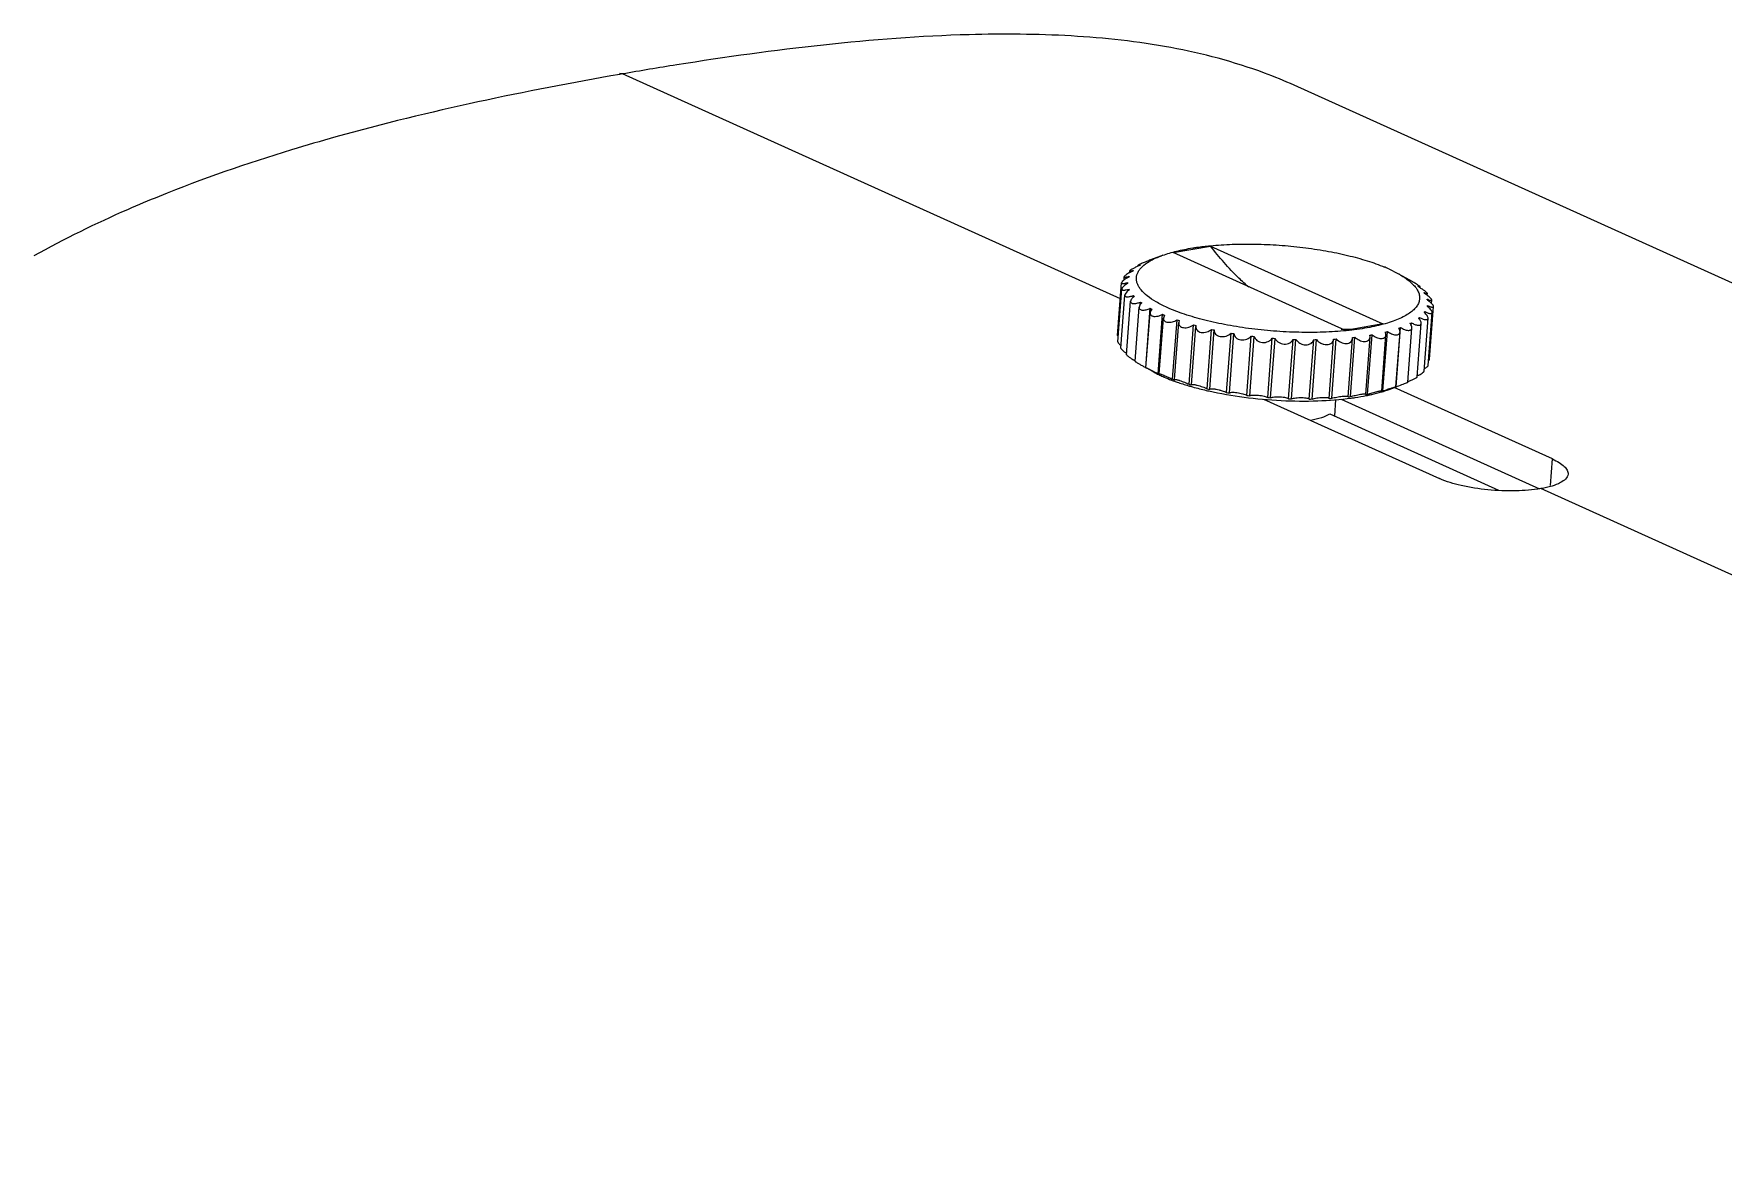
# Model space of a CAD drawing. Header units: millimetres. Extents: x 789 to 15176, y 607 to 3602.
# Drawn here: x 10894 to 11409, y 3161 to 3500 of the extents above; entities that cross this region are included whole.
import ezdxf

# ---------------------------------------------------------------- set-up
doc = ezdxf.new("R2010")
doc.units = ezdxf.units.MM
doc.layers.add('ASSEM_MEMBER_1', color=7, linetype='Continuous')

msp = doc.modelspace()

# ---------------------------------------------------------------- linework, layer by layer
at = {"layer": 'ASSEM_MEMBER_1', "color": 7, "linetype": 'Continuous'}
for p, q in [((11073.37, 3488.15), (11072.48, 3488.28)), ((11073.37, 3488.15), (11072.56, 3487.96)), ((11073.37, 3488.15), (11072.56, 3488.01)), ((11225.19, 3419.59), (11073.37, 3488.15)), ((11976.83, 3169.16), (11278.19, 3484.69)), ((11278.32, 3484.63), (11278.19, 3484.69)), ((11241.22, 3433.67), (11252.68, 3435.67)), ((11252.68, 3435.67), (11305.24, 3411.93)), ((11233.8, 3431.2), (11233.81, 3431.25)), ((11233.9, 3431.24), (11233.81, 3431.2)), ((11233.84, 3431.26), (11233.92, 3431.28)), ((11237.74, 3432.72), (11234.01, 3431.33)), ((11293.78, 3409.94), (11241.22, 3433.67)), ((11226.3, 3425.31), (11226.38, 3426.33)), ((11228, 3427.52), (11228.05, 3428.1)), ((11230.52, 3429.48), (11230.54, 3429.75)), ((11307.04, 3428.68), (11309.8, 3427.3)), ((11309.8, 3427.3), (11313.32, 3425.35)), ((11313.12, 3425.42), (11313.41, 3425.27)), ((11313.33, 3425.35), (11313.32, 3425.35)), ((11313.65, 3425.1), (11313.54, 3425.16)), ((11313.65, 3425.09), (11313.66, 3425.15)), ((11224.35, 3408.39), (11225.56, 3424.48)), ((11224.4, 3406.49), (11225.61, 3422.59)), ((11225.31, 3404.51), (11226.53, 3420.69)), ((11227.36, 3424.26), (11227.38, 3424.53)), ((11227.78, 3422.14), (11227.81, 3422.56)), ((11229.08, 3419.96), (11229.13, 3420.57)), ((11316.6, 3422.9), (11316.62, 3423.18)), ((11318.75, 3420.58), (11318.79, 3421.17)), ((11227.07, 3402.51), (11228.3, 3418.81)), ((11229.65, 3400.51), (11230.89, 3417)), ((11231.23, 3417.67), (11231.3, 3418.6)), ((11232.93, 3398.57), (11234.29, 3416.67)), ((11232.98, 3398.56), (11234.24, 3415.29)), ((11236.67, 3396.74), (11238.03, 3414.85)), ((11317.99, 3415.25), (11318.03, 3415.68)), ((11318.78, 3417.28), (11318.8, 3417.55)), ((11319.02, 3399.27), (11320.23, 3415.37)), ((11319.41, 3401.14), (11320.62, 3417.23)), ((11320.05, 3418.1), (11320.13, 3419.18)), ((11237.01, 3396.7), (11238.29, 3413.71)), ((11238.61, 3414.6), (11238.29, 3413.71)), ((11241.1, 3395.04), (11242.46, 3413.14)), ((11241.66, 3394.96), (11242.97, 3412.3)), ((11243.12, 3412.92), (11242.97, 3412.3)), ((11246.12, 3393.5), (11247.48, 3411.6)), ((11246.84, 3393.38), (11248.17, 3411.08)), ((11248.22, 3411.4), (11248.17, 3411.08)), ((11251.64, 3392.15), (11253, 3410.25)), ((11252.45, 3391.98), (11253.81, 3410.08)), ((11305.24, 3411.93), (11293.78, 3409.94)), ((11305.23, 3391.51), (11306.59, 3409.61)), ((11309.24, 3392.75), (11310.6, 3410.85)), ((11312.8, 3394.16), (11314.04, 3410.66)), ((11313.82, 3411.37), (11313.89, 3412.29)), ((11315.69, 3395.74), (11316.91, 3412.06)), ((11316.33, 3413.29), (11316.38, 3413.91)), ((11317.77, 3397.46), (11318.99, 3413.64)), ((11257.55, 3391.01), (11258.91, 3409.11)), ((11258.41, 3390.87), (11259.77, 3408.98)), ((11263.74, 3390.12), (11265.1, 3408.22)), ((11264.62, 3390.01), (11265.98, 3408.11)), ((11270.09, 3389.48), (11271.45, 3407.58)), ((11270.98, 3389.41), (11272.34, 3407.51)), ((11276.47, 3389.11), (11277.83, 3407.21)), ((11277.35, 3389.08), (11278.71, 3407.18)), ((11282.75, 3389.02), (11284.11, 3407.12)), ((11283.62, 3389.02), (11284.98, 3407.12)), ((11288.83, 3389.2), (11290.19, 3407.3)), ((11289.65, 3389.25), (11291.01, 3407.35)), ((11294.6, 3389.73), (11295.93, 3407.45)), ((11295.34, 3389.74), (11296.7, 3407.84)), ((11295.93, 3407.45), (11295.93, 3407.76)), ((11299.98, 3390.51), (11301.28, 3407.87)), ((11300.56, 3390.5), (11301.92, 3408.6)), ((11301.28, 3407.87), (11301.22, 3408.48)), ((11304.87, 3391.54), (11306.15, 3408.55)), ((11306.15, 3408.55), (11305.97, 3409.46)), ((11309.17, 3392.75), (11310.43, 3409.49)), ((11232.93, 3398.57), (11232.97, 3398.55)), ((11235.08, 3397.38), (11233.41, 3398.31)), ((11237.25, 3396.5), (11237.01, 3396.7)), ((11241.63, 3394.86), (11241.77, 3394.82)), ((11241.77, 3394.82), (11241.66, 3394.96)), ((11246.82, 3393.31), (11246.86, 3393.3)), ((11246.86, 3393.3), (11246.84, 3393.38)), ((11294.6, 3389.73), (11294.57, 3389.66)), ((11299.98, 3390.51), (11299.86, 3390.38)), ((11300.1, 3390.42), (11300.21, 3390.44)), ((11304.87, 3391.52), (11304.61, 3391.35)), ((11306.94, 3392.08), (11307.1, 3392.13)), ((11307.14, 3391.97), (11308.73, 3392.56)), ((11356.89, 3370.73), (11308.69, 3392.49)), ((11309.18, 3392.72), (11309.24, 3392.75)), ((11309.24, 3392.75), (11309.68, 3392.91)), ((11268.84, 3388.99), (11322.51, 3364.75)), ((11289.03, 3384.49), (11340.5, 3361.24)), ((11290.53, 3383.81), (11290.91, 3388.9)), ((11292.51, 3388.99), (11352.99, 3361.67)), ((11356.28, 3362.68), (11356.89, 3370.73)), ((11778.39, 3169.74), (11353.36, 3361.7))]:
    msp.add_line(p, q, dxfattribs=at)
for centre, radius, start, end in [((11279.26, 2305.13), 1200.8, 99.07212, 99.8726), ((11244.89, 3406.22), 27.32, 113.0056, 113.7122), ((11242.65, 3416.4), 16.95, 118.8778, 120.8166), ((11245.28, 3405.3), 28.32, 112.6628, 113.0077), ((11249.05, 3402.25), 32.5, 109.7395, 110.3657), ((11224.98, 3435.31), 9.32, 286.5599, 287.816), ((11232.31, 3424.28), 4.97, 154.2456, 157.5462), ((11235.14, 3422.2), 8.5, 134.6295, 136.9372), ((11245.76, 3394.85), 37.85, 112.9409, 113.7531), ((11236.28, 3419.16), 12.09, 114.813, 115.8486), ((11239.62, 3416.45), 15.81, 121.4994, 123.026), ((11286.06, 3382.01), 51.16, 67.2051, 67.4249), ((11287.19, 3384.68), 48.27, 65.7175, 67.2122), ((11302.64, 3412.07), 16.73, 50.6937, 51.6859), ((11298.85, 3402.3), 27.17, 57.6104, 58.3196), ((11299.37, 3403.12), 26.2, 57.245, 57.6083), ((11224.43, 3433.37), 9.32, 288.0872, 288.4655), ((11231.65, 3424.51), 4.28, 179.7015, 183.3513), ((11233.42, 3425.05), 6.14, 203.8727, 206.7414), ((11237.55, 3427.98), 11.21, 221.3438, 223.2629), ((11303.04, 3412.56), 16.1, 50.3538, 50.6894), ((11305.86, 3411.9), 15.27, 47.728, 49.2901), ((11308.88, 3412.98), 12.85, 55.8149, 56.4329), ((11297.04, 3392.24), 36.38, 57.461, 58.3492), ((11311.03, 3416.69), 8.21, 33.4819, 35.8445), ((11243.64, 3434.93), 20.47, 232.9413, 234.2264), ((11251.03, 3446.72), 34.39, 240.8669, 241.7761), ((11258.93, 3463.19), 52.67, 246.6177, 247.302), ((11312.76, 3419.19), 6.33, 323.5274, 326.337), ((11322.83, 3427.84), 9.31, 243.5661, 244.7777), ((11314.01, 3418.18), 4.86, 12.4681, 15.8181), ((11314.55, 3418.29), 4.31, 346.568, 350.198), ((11323.04, 3425.83), 9.3, 242.8901, 243.2071), ((11266.51, 3483.21), 74.08, 251.0505, 251.5956), ((11273.05, 3504.81), 96.65, 254.6575, 255.114), ((11278.06, 3525.51), 117.96, 257.7363, 258.1361), ((11294.71, 3445.42), 35.13, 266.4344, 274.727), ((11293.11, 3461.72), 53.83, 283.8301, 284.5045), ((11298.43, 3444.01), 35.33, 289.2681, 290.1611), ((11303.99, 3430.97), 21.14, 296.6712, 297.9289), ((11309.02, 3422.91), 11.62, 307.3868, 309.2605), ((11281.33, 3542.75), 135.5, 260.4793, 260.8438), ((11282.98, 3554.24), 147.11, 263.0208, 263.3658), ((11283.42, 3558.41), 151.31, 265.4643, 265.8029), ((11283.24, 3554.67), 147.56, 267.8992, 268.2436), ((11283.13, 3543.45), 136.34, 270.4139, 270.7768), ((11283.73, 3526.21), 119.09, 273.1078, 273.505), ((11285.51, 3505.13), 97.93, 276.1075, 276.5601), ((11288.53, 3483.57), 76.15, 279.5925, 279.8601), ((11288.8, 3482.02), 74.59, 279.8601, 280.1314), ((11233.34, 3398.99), 0.558, 230.2145, 243.4494), ((11257.39, 3444.66), 52.2, 246.616, 247.0749), ((11254.66, 3433.33), 40.94, 244.2209, 244.6569), ((11257.94, 3445.96), 53.61, 247.0739, 247.2993), ((11255.53, 3435.17), 42.97, 244.6592, 245.7042), ((11262.22, 3451.25), 60.39, 249.1726, 249.6948), ((11265.05, 3464.81), 73.76, 251.0498, 251.4859), ((11262.75, 3452.68), 61.92, 249.6932, 249.8265), ((11271.67, 3486.62), 96.57, 254.6573, 255.0896), ((11275.31, 3495.59), 106.66, 257.0213, 257.4664), ((11276.7, 3507.41), 117.96, 257.7363, 258.1361), ((11279.97, 3524.65), 135.5, 260.4793, 260.8438), ((11281.62, 3536.13), 147.11, 263.0208, 263.3658), ((11282.06, 3540.31), 151.31, 265.4643, 265.8029), ((11281.88, 3536.57), 147.56, 267.8992, 268.2436), ((11281.77, 3525.35), 136.34, 270.4139, 270.7768), ((11282.37, 3508.11), 119.09, 273.1078, 273.505), ((11284.04, 3488.07), 98.97, 276.1086, 276.2584), ((11284.21, 3486.52), 97.42, 276.258, 276.5607), ((11287.13, 3465.73), 76.41, 279.5928, 279.7708), ((11287.74, 3452.29), 63.45, 281.2814, 281.4005), ((11287.44, 3463.92), 74.59, 279.8601, 280.1314), ((11287.9, 3451.54), 62.69, 281.4004, 281.594), ((11288.14, 3450.33), 61.46, 281.5936, 281.909), ((11291.63, 3444.08), 54.3, 283.8317, 284.2787), ((11292.87, 3431.43), 41.97, 286.4497, 286.8555), ((11291.98, 3442.71), 52.89, 284.2797, 284.5072), ((11293.27, 3430.09), 40.58, 286.8551, 287.3358)]:
    msp.add_arc(centre, radius, start, end, dxfattribs=at)
for points, knots in [([(11179.08, 3500.11), (11164.25, 3499.7), (11134.4, 3497.4), (11104.78, 3493.28), (11089.92, 3490.91)], [0, 0, 0, 0, 0.49657, 1, 1, 1, 1]), ([(11240.54, 3496.17), (11230.52, 3498.03), (11210.01, 3500.25), (11189.44, 3500.39), (11179.08, 3500.11)], [0, 0, 0, 0, 0.496198, 1, 1, 1, 1]), ([(11278.19, 3484.69), (11275.2, 3486.04), (11263.03, 3491.01), (11250.24, 3494.37), (11240.54, 3496.17)], [0, 0, 0, 0, 0.249345, 1, 1, 1, 1]), ([(11072.56, 3488.01), (11058.1, 3485.49), (11029.05, 3479.9), (11000.29, 3472.94), (10985.95, 3468.93), (10981.45, 3467.67), (10963.26, 3462.36), (10945.33, 3456.16), (10932.11, 3450.8), (10928.89, 3449.49), (10915.89, 3444.02), (10903.2, 3437.81), (10893.91, 3432.64)], [0, 0, 0, 0, 0.496523, 1, 1, 1, 1.24693, 2, 2, 2, 2.246365, 3, 3, 3, 3]), ([(11247.22, 3435.08), (11247.65, 3435.14), (11249.43, 3435.42), (11251.23, 3435.63), (11252.59, 3435.76)], [0, 0, 0, 0, 0.24168, 1, 1, 1, 1]), ([(11252.59, 3435.76), (11254.81, 3435.98), (11259.38, 3436.27), (11266.38, 3436.32), (11273.57, 3435.99), (11280.76, 3435.3), (11287.73, 3434.27), (11294.3, 3432.92), (11300.27, 3431.29), (11303.99, 3429.97), (11305.7, 3429.26)], [0, 0, 0, 0, 0.123748, 0.254586, 0.389193, 0.524109, 0.655862, 0.781098, 0.896707, 1, 1, 1, 1]), ([(11264.33, 3423.1), (11263.29, 3424), (11259.07, 3427.87), (11255.3, 3432.2), (11252.68, 3435.67)], [0, 0, 0, 0, 0.240084, 1, 1, 1, 1]), ([(11239.42, 3416.92), (11238.27, 3417.44), (11236.18, 3418.49), (11233.49, 3420.26), (11231.76, 3421.86), (11230.81, 3423.17), (11230.34, 3424.1), (11230.07, 3425.04), (11230.02, 3425.97), (11230.17, 3426.88), (11230.54, 3427.77), (11231.11, 3428.63), (11232.2, 3429.79), (11233.22, 3430.51), (11233.97, 3430.96)], [0, 0, 0, 0, 0.186411, 0.344887, 0.475769, 0.531917, 0.582878, 0.629944, 0.674826, 0.719527, 0.766078, 0.816254, 0.871421, 1, 1, 1, 1]), ([(11233.81, 3431.2), (11233.34, 3431.02), (11232.47, 3430.68), (11231.61, 3430.31), (11231.21, 3430.13)], [0, 0, 0, 0, 0.534601, 1, 1, 1, 1]), ([(11233.83, 3431.26), (11233.82, 3431.26), (11233.82, 3431.25), (11233.81, 3431.25), (11233.81, 3431.25)], [0, 0, 0, 0, 0.732392, 1, 1, 1, 1]), ([(11233.81, 3431.25), (11233.81, 3431.25), (11233.83, 3431.26), (11233.83, 3431.26), (11233.84, 3431.26)], [0, 0, 0, 0, 0.244602, 1, 1, 1, 1]), ([(11234.01, 3431.33), (11233.99, 3431.32), (11233.93, 3431.3), (11233.87, 3431.28), (11233.83, 3431.26)], [0, 0, 0, 0, 0.344452, 1, 1, 1, 1]), ([(11233.92, 3431.28), (11233.95, 3431.29), (11234.1, 3431.34), (11234.25, 3431.4), (11234.37, 3431.44)], [0, 0, 0, 0, 0.185575, 1, 1, 1, 1]), ([(11234.47, 3431.24), (11234.71, 3431.38), (11235.77, 3431.93), (11236.88, 3432.4), (11237.74, 3432.72)], [0, 0, 0, 0, 0.232467, 1, 1, 1, 1]), ([(11238.07, 3432.84), (11239.45, 3433.33), (11242.48, 3434.2), (11245.56, 3434.81), (11247.22, 3435.08)], [0, 0, 0, 0, 0.466373, 1, 1, 1, 1]), ([(11226.29, 3425.31), (11226.11, 3425.17), (11225.86, 3424.97), (11225.62, 3424.68), (11225.56, 3424.54), (11225.56, 3424.48)], [0, 0, 0, 0, 0.625279, 0.845046, 1, 1, 1, 1]), ([(11227.72, 3426.18), (11227.46, 3426.04), (11226.97, 3425.77), (11226.51, 3425.47), (11226.29, 3425.31)], [0, 0, 0, 0, 0.52608, 1, 1, 1, 1]), ([(11226.38, 3426.33), (11226.37, 3426.31), (11226.39, 3426.25), (11226.47, 3426.21), (11226.58, 3426.19), (11226.73, 3426.19), (11226.92, 3426.21), (11227.23, 3426.27), (11227.47, 3426.33), (11227.64, 3426.38)], [0, 0, 0, 0, 0.051845, 0.110883, 0.193775, 0.304655, 0.442987, 0.606785, 1, 1, 1, 1]), ([(11227.96, 3427.52), (11227.75, 3427.41), (11227.37, 3427.19), (11226.87, 3426.87), (11226.56, 3426.62), (11226.41, 3426.44), (11226.38, 3426.37), (11226.38, 3426.33)], [0, 0, 0, 0, 0.356893, 0.657865, 0.876629, 0.949717, 1, 1, 1, 1]), ([(11228.93, 3428.01), (11228.85, 3427.97), (11228.52, 3427.81), (11228.2, 3427.65), (11227.96, 3427.52)], [0, 0, 0, 0, 0.253483, 1, 1, 1, 1]), ([(11230.51, 3429.49), (11230.2, 3429.35), (11229.75, 3429.15), (11229.18, 3428.87), (11228.81, 3428.67), (11228.5, 3428.49), (11228.27, 3428.34), (11228.12, 3428.22), (11228.05, 3428.13), (11228.05, 3428.1)], [0, 0, 0, 0, 0.356486, 0.521299, 0.669933, 0.796461, 0.895445, 0.963204, 1, 1, 1, 1]), ([(11228.05, 3428.1), (11228.05, 3428.09), (11228.06, 3428.06), (11228.11, 3428.04), (11228.17, 3428.03), (11228.26, 3428.03), (11228.38, 3428.05), (11228.57, 3428.08), (11228.72, 3428.12), (11228.83, 3428.15)], [0, 0, 0, 0, 0.043603, 0.097927, 0.178255, 0.287794, 0.426312, 0.592434, 1, 1, 1, 1]), ([(11228.83, 3428.15), (11228.86, 3428.16), (11228.97, 3428.19), (11229.08, 3428.22), (11229.17, 3428.25)], [0, 0, 0, 0, 0.236697, 1, 1, 1, 1]), ([(11230.67, 3429.86), (11230.64, 3429.84), (11230.59, 3429.81), (11230.55, 3429.77), (11230.54, 3429.75), (11230.54, 3429.75)], [0, 0, 0, 0, 0.679909, 0.881116, 1, 1, 1, 1]), ([(11230.54, 3429.75), (11230.54, 3429.74), (11230.56, 3429.73), (11230.59, 3429.73), (11230.65, 3429.73), (11230.75, 3429.75), (11230.84, 3429.77), (11230.89, 3429.78)], [0, 0, 0, 0, 0.078125, 0.156541, 0.265654, 0.575071, 1, 1, 1, 1]), ([(11231.01, 3430.04), (11230.98, 3430.02), (11230.86, 3429.96), (11230.75, 3429.9), (11230.67, 3429.86)], [0, 0, 0, 0, 0.301291, 1, 1, 1, 1]), ([(11230.89, 3429.78), (11230.92, 3429.79), (11231.08, 3429.84), (11231.24, 3429.89), (11231.36, 3429.93)], [0, 0, 0, 0, 0.214814, 1, 1, 1, 1]), ([(11309.8, 3427.3), (11310.1, 3427.13), (11311.21, 3426.5), (11312.28, 3425.78), (11313.01, 3425.2)], [0, 0, 0, 0, 0.269305, 1, 1, 1, 1]), ([(11313.64, 3425.17), (11313.62, 3425.18), (11313.52, 3425.24), (11313.42, 3425.3), (11313.33, 3425.35)], [0, 0, 0, 0, 0.141424, 1, 1, 1, 1]), ([(11313.41, 3425.27), (11313.43, 3425.26), (11313.5, 3425.22), (11313.58, 3425.19), (11313.63, 3425.16)], [0, 0, 0, 0, 0.335127, 1, 1, 1, 1]), ([(11313.63, 3425.16), (11313.63, 3425.16), (11313.64, 3425.16), (11313.66, 3425.15), (11313.66, 3425.15)], [0, 0, 0, 0, 0.756528, 1, 1, 1, 1]), ([(11313.66, 3425.15), (11313.66, 3425.16), (11313.65, 3425.16), (11313.64, 3425.17), (11313.64, 3425.17)], [0, 0, 0, 0, 0.274789, 1, 1, 1, 1]), ([(11315.99, 3423.68), (11315.63, 3423.92), (11314.86, 3424.39), (11314.07, 3424.85), (11313.65, 3425.1)], [0, 0, 0, 0, 0.466904, 1, 1, 1, 1]), ([(11225.56, 3424.48), (11225.56, 3424.45), (11225.57, 3424.36), (11225.69, 3424.28), (11225.85, 3424.24), (11226.07, 3424.24), (11226.33, 3424.26), (11226.63, 3424.32), (11226.97, 3424.4), (11227.2, 3424.48), (11227.32, 3424.51)], [0, 0, 0, 0, 0.059329, 0.123153, 0.208742, 0.321084, 0.459335, 0.620864, 0.802353, 1, 1, 1, 1]), ([(11225.61, 3422.59), (11225.6, 3422.54), (11225.62, 3422.42), (11225.77, 3422.29), (11225.98, 3422.23), (11226.26, 3422.22), (11226.59, 3422.24), (11227.12, 3422.34), (11227.53, 3422.47), (11227.81, 3422.56)], [0, 0, 0, 0, 0.066836, 0.135713, 0.224029, 0.337526, 0.475395, 0.634456, 1, 1, 1, 1]), ([(11227.38, 3424.26), (11227.15, 3424.12), (11226.72, 3423.84), (11226.17, 3423.41), (11225.82, 3423.05), (11225.65, 3422.77), (11225.61, 3422.65), (11225.61, 3422.59)], [0, 0, 0, 0, 0.326489, 0.615018, 0.843844, 0.930929, 1, 1, 1, 1]), ([(11226.53, 3420.69), (11226.52, 3420.61), (11226.54, 3420.46), (11226.72, 3420.29), (11226.98, 3420.19), (11227.31, 3420.16), (11227.71, 3420.19), (11228.33, 3420.3), (11228.81, 3420.45), (11229.13, 3420.57)], [0, 0, 0, 0, 0.073865, 0.147923, 0.238945, 0.353456, 0.49079, 0.647311, 1, 1, 1, 1]), ([(11227.94, 3422.29), (11227.75, 3422.16), (11227.41, 3421.89), (11226.96, 3421.48), (11226.66, 3421.09), (11226.54, 3420.81), (11226.53, 3420.69)], [0, 0, 0, 0, 0.316771, 0.597385, 0.82754, 1, 1, 1, 1]), ([(11229.38, 3420.29), (11229.1, 3420.07), (11228.73, 3419.71), (11228.39, 3419.19), (11228.31, 3418.93), (11228.3, 3418.81)], [0, 0, 0, 0, 0.577988, 0.810597, 1, 1, 1, 1]), ([(11313.31, 3424.96), (11313.76, 3424.59), (11314.56, 3423.85), (11315.53, 3422.64), (11316.16, 3421.43), (11316.45, 3420.2), (11316.37, 3418.99), (11315.93, 3417.82), (11315.14, 3416.7), (11314.02, 3415.65), (11312.59, 3414.67), (11310.85, 3413.75), (11308.82, 3412.9), (11305.6, 3411.82), (11300.94, 3410.74), (11294.71, 3409.85), (11287.81, 3409.35), (11280.44, 3409.27), (11272.85, 3409.6), (11265.27, 3410.34), (11257.94, 3411.47), (11251.09, 3412.94), (11244.93, 3414.7), (11241.14, 3416.14), (11239.42, 3416.92)], [0, 0, 0, 0, 0.01986, 0.037254, 0.052564, 0.066432, 0.079756, 0.09356, 0.108756, 0.126002, 0.145698, 0.168048, 0.193123, 0.220899, 0.284109, 0.356422, 0.436014, 0.520711, 0.608119, 0.695731, 0.781031, 0.861599, 0.935217, 1, 1, 1, 1]), ([(11315.82, 3423.48), (11315.86, 3423.46), (11316.01, 3423.38), (11316.16, 3423.31), (11316.28, 3423.26)], [0, 0, 0, 0, 0.28324, 1, 1, 1, 1]), ([(11316.33, 3423.44), (11316.32, 3423.46), (11316.24, 3423.51), (11316.16, 3423.56), (11316.1, 3423.61)], [0, 0, 0, 0, 0.226928, 1, 1, 1, 1]), ([(11316.28, 3423.26), (11316.32, 3423.24), (11316.41, 3423.21), (11316.5, 3423.18), (11316.56, 3423.16), (11316.59, 3423.16), (11316.62, 3423.17), (11316.62, 3423.18)], [0, 0, 0, 0, 0.424096, 0.732884, 0.841829, 0.920204, 1, 1, 1, 1]), ([(11316.46, 3423.35), (11316.45, 3423.36), (11316.41, 3423.39), (11316.37, 3423.42), (11316.33, 3423.44)], [0, 0, 0, 0, 0.227392, 1, 1, 1, 1]), ([(11316.62, 3423.18), (11316.62, 3423.19), (11316.61, 3423.21), (11316.56, 3423.27), (11316.5, 3423.31), (11316.46, 3423.35)], [0, 0, 0, 0, 0.111939, 0.311732, 1, 1, 1, 1]), ([(11318.79, 3421.17), (11318.79, 3421.21), (11318.74, 3421.3), (11318.62, 3421.44), (11318.41, 3421.63), (11318.14, 3421.85), (11317.81, 3422.09), (11317.3, 3422.46), (11316.89, 3422.72), (11316.61, 3422.9)], [0, 0, 0, 0, 0.037474, 0.105484, 0.204324, 0.330557, 0.478834, 0.643408, 1, 1, 1, 1]), ([(11317.69, 3421.49), (11317.71, 3421.48), (11317.82, 3421.43), (11317.93, 3421.38), (11318.01, 3421.34)], [0, 0, 0, 0, 0.262402, 1, 1, 1, 1]), ([(11318.78, 3420.57), (11318.71, 3420.63), (11318.41, 3420.85), (11318.11, 3421.06), (11317.88, 3421.21)], [0, 0, 0, 0, 0.244115, 1, 1, 1, 1]), ([(11318.01, 3421.34), (11318.11, 3421.3), (11318.26, 3421.23), (11318.45, 3421.17), (11318.59, 3421.13), (11318.79, 3421.1), (11318.79, 3421.17)], [0, 0, 0, 0, 0.417902, 0.588359, 0.730538, 1, 1, 1, 1]), ([(11320.13, 3419.18), (11320.13, 3419.21), (11320.11, 3419.29), (11320, 3419.49), (11319.73, 3419.78), (11319.31, 3420.16), (11318.97, 3420.43), (11318.78, 3420.57)], [0, 0, 0, 0, 0.051145, 0.124775, 0.34339, 0.643635, 1, 1, 1, 1]), ([(11228.3, 3418.81), (11228.29, 3418.72), (11228.32, 3418.53), (11228.51, 3418.3), (11228.82, 3418.17), (11229.22, 3418.11), (11229.69, 3418.14), (11230.4, 3418.26), (11230.94, 3418.45), (11231.3, 3418.6)], [0, 0, 0, 0, 0.079792, 0.158748, 0.252626, 0.368472, 0.505567, 0.659828, 1, 1, 1, 1]), ([(11230.89, 3417), (11230.88, 3416.89), (11230.9, 3416.66), (11231.12, 3416.37), (11231.49, 3416.19), (11231.95, 3416.11), (11232.49, 3416.13), (11233.29, 3416.27), (11233.9, 3416.49), (11234.29, 3416.67)], [0, 0, 0, 0, 0.084756, 0.168342, 0.265272, 0.3827, 0.519834, 0.672076, 1, 1, 1, 1]), ([(11231.67, 3418.32), (11231.46, 3418.12), (11231.12, 3417.73), (11230.9, 3417.23), (11230.89, 3417)], [0, 0, 0, 0, 0.560865, 1, 1, 1, 1]), ([(11234.24, 3415.29), (11234.23, 3415.2), (11234.24, 3415.02), (11234.33, 3414.77), (11234.5, 3414.56), (11234.73, 3414.39), (11235.04, 3414.28), (11235.53, 3414.19), (11235.92, 3414.2), (11236.19, 3414.24)], [0, 0, 0, 0, 0.104169, 0.204147, 0.306513, 0.417801, 0.542395, 0.681876, 1, 1, 1, 1]), ([(11234.77, 3416.41), (11234.62, 3416.24), (11234.39, 3415.89), (11234.25, 3415.48), (11234.24, 3415.29)], [0, 0, 0, 0, 0.542732, 1, 1, 1, 1]), ([(11236.19, 3414.24), (11236.34, 3414.26), (11236.98, 3414.38), (11237.6, 3414.62), (11238.03, 3414.85)], [0, 0, 0, 0, 0.242342, 1, 1, 1, 1]), ([(11318.99, 3413.64), (11319, 3413.76), (11318.93, 3414.05), (11318.68, 3414.48), (11318.31, 3414.96), (11318.01, 3415.26), (11317.85, 3415.42)], [0, 0, 0, 0, 0.173496, 0.403797, 0.683868, 1, 1, 1, 1]), ([(11318.03, 3415.68), (11318.29, 3415.53), (11318.68, 3415.35), (11319.19, 3415.17), (11319.52, 3415.09), (11319.8, 3415.07), (11320.03, 3415.1), (11320.19, 3415.2), (11320.23, 3415.32), (11320.23, 3415.37)], [0, 0, 0, 0, 0.364852, 0.523803, 0.6616, 0.775127, 0.863547, 0.932738, 1, 1, 1, 1]), ([(11320.23, 3415.37), (11320.24, 3415.43), (11320.22, 3415.56), (11320.1, 3415.86), (11319.81, 3416.27), (11319.33, 3416.78), (11318.95, 3417.11), (11318.75, 3417.29)], [0, 0, 0, 0, 0.069672, 0.157166, 0.386075, 0.674061, 1, 1, 1, 1]), ([(11320.08, 3418.09), (11319.89, 3418.29), (11319.46, 3418.68), (11319, 3419.04), (11318.76, 3419.23)], [0, 0, 0, 0, 0.470353, 1, 1, 1, 1]), ([(11318.85, 3417.53), (11318.96, 3417.47), (11319.18, 3417.37), (11319.51, 3417.23), (11319.8, 3417.13), (11320.06, 3417.06), (11320.28, 3417.03), (11320.45, 3417.05), (11320.58, 3417.11), (11320.61, 3417.19), (11320.62, 3417.23)], [0, 0, 0, 0, 0.197122, 0.378381, 0.539847, 0.678103, 0.790512, 0.876255, 0.940321, 1, 1, 1, 1]), ([(11318.86, 3419.42), (11319.03, 3419.34), (11319.26, 3419.24), (11319.57, 3419.14), (11319.75, 3419.09), (11319.9, 3419.06), (11320.02, 3419.07), (11320.11, 3419.1), (11320.13, 3419.15), (11320.13, 3419.18)], [0, 0, 0, 0, 0.392465, 0.556161, 0.694465, 0.805364, 0.888391, 0.947678, 1, 1, 1, 1]), ([(11320.62, 3417.23), (11320.62, 3417.29), (11320.59, 3417.42), (11320.42, 3417.72), (11320.23, 3417.94), (11320.08, 3418.09)], [0, 0, 0, 0, 0.158913, 0.379111, 1, 1, 1, 1]), ([(11238.29, 3413.71), (11238.28, 3413.56), (11238.31, 3413.24), (11238.58, 3412.82), (11239.05, 3412.53), (11239.65, 3412.4), (11240.33, 3412.4), (11241.31, 3412.58), (11242.02, 3412.88), (11242.46, 3413.14)], [0, 0, 0, 0, 0.092586, 0.184649, 0.288078, 0.409441, 0.547443, 0.696162, 1, 1, 1, 1]), ([(11242.97, 3412.3), (11242.95, 3412.12), (11242.99, 3411.76), (11243.28, 3411.27), (11243.8, 3410.93), (11244.47, 3410.75), (11245.23, 3410.74), (11246.28, 3410.94), (11247.04, 3411.3), (11247.48, 3411.6)], [0, 0, 0, 0, 0.095774, 0.191747, 0.298656, 0.422387, 0.561131, 0.708218, 1, 1, 1, 1]), ([(11248.17, 3411.08), (11248.16, 3410.88), (11248.2, 3410.47), (11248.52, 3409.92), (11249.08, 3409.51), (11249.82, 3409.3), (11250.66, 3409.27), (11251.78, 3409.49), (11252.56, 3409.9), (11253, 3410.25)], [0, 0, 0, 0, 0.098626, 0.198394, 0.308903, 0.43525, 0.5749, 0.720364, 1, 1, 1, 1]), ([(11253.81, 3410.08), (11253.79, 3409.86), (11253.84, 3409.4), (11254.19, 3408.78), (11254.8, 3408.32), (11255.6, 3408.05), (11256.51, 3408.01), (11257.69, 3408.25), (11258.5, 3408.71), (11258.91, 3409.11)], [0, 0, 0, 0, 0.101087, 0.204625, 0.318927, 0.448181, 0.588886, 0.732646, 1, 1, 1, 1]), ([(11306.59, 3409.61), (11306.97, 3409.33), (11307.59, 3408.97), (11308.45, 3408.68), (11309.06, 3408.57), (11309.6, 3408.6), (11310.05, 3408.77), (11310.35, 3409.08), (11310.42, 3409.35), (11310.43, 3409.49)], [0, 0, 0, 0, 0.315277, 0.465594, 0.603048, 0.722422, 0.822679, 0.910836, 1, 1, 1, 1]), ([(11310.43, 3409.49), (11310.44, 3409.68), (11310.37, 3410.09), (11310.2, 3410.47), (11310.08, 3410.66)], [0, 0, 0, 0, 0.458305, 1, 1, 1, 1]), ([(11310.6, 3410.85), (11310.96, 3410.61), (11311.53, 3410.3), (11312.31, 3410.03), (11312.85, 3409.93), (11313.32, 3409.94), (11313.71, 3410.07), (11313.97, 3410.32), (11314.03, 3410.55), (11314.04, 3410.66)], [0, 0, 0, 0, 0.327344, 0.479487, 0.616618, 0.734144, 0.831209, 0.915008, 1, 1, 1, 1]), ([(11314.04, 3410.66), (11314.06, 3410.89), (11313.92, 3411.41), (11313.65, 3411.85), (11313.47, 3412.08)], [0, 0, 0, 0, 0.440252, 1, 1, 1, 1]), ([(11313.89, 3412.29), (11314.22, 3412.09), (11314.73, 3411.82), (11315.42, 3411.59), (11315.89, 3411.5), (11316.29, 3411.49), (11316.62, 3411.57), (11316.85, 3411.78), (11316.9, 3411.96), (11316.91, 3412.06)], [0, 0, 0, 0, 0.339564, 0.493723, 0.630794, 0.746688, 0.840732, 0.919938, 1, 1, 1, 1]), ([(11316.91, 3412.06), (11316.92, 3412.17), (11316.88, 3412.44), (11316.63, 3413.01), (11316.32, 3413.41), (11316.08, 3413.68)], [0, 0, 0, 0, 0.190376, 0.423172, 1, 1, 1, 1]), ([(11316.38, 3413.91), (11316.68, 3413.74), (11317.13, 3413.52), (11317.73, 3413.31), (11318.13, 3413.23), (11318.47, 3413.21), (11318.74, 3413.26), (11318.94, 3413.41), (11318.98, 3413.56), (11318.99, 3413.64)], [0, 0, 0, 0, 0.352052, 0.508477, 0.64576, 0.760312, 0.851497, 0.92581, 1, 1, 1, 1]), ([(11224.35, 3408.39), (11224.35, 3408.37), (11224.35, 3408.25), (11224.4, 3408.14), (11224.44, 3408.05)], [0, 0, 0, 0, 0.204504, 1, 1, 1, 1]), ([(11224.4, 3406.49), (11224.39, 3406.42), (11224.47, 3406.24), (11224.66, 3405.98), (11224.97, 3405.65), (11225.21, 3405.44), (11225.34, 3405.32)], [0, 0, 0, 0, 0.137691, 0.355893, 0.648824, 1, 1, 1, 1]), ([(11225.31, 3404.51), (11225.31, 3404.48), (11225.35, 3404.39), (11225.45, 3404.25), (11225.61, 3404.08), (11225.92, 3403.79), (11226.41, 3403.4), (11226.84, 3403.09), (11227.08, 3402.93)], [0, 0, 0, 0, 0.043728, 0.113878, 0.211765, 0.335256, 0.642125, 1, 1, 1, 1]), ([(11259.77, 3408.98), (11259.79, 3408.75), (11259.92, 3408.29), (11260.38, 3407.69), (11261.07, 3407.25), (11261.92, 3407.01), (11262.85, 3407.01), (11263.99, 3407.29), (11264.75, 3407.79), (11265.1, 3408.22)], [0, 0, 0, 0, 0.102991, 0.212477, 0.333936, 0.468075, 0.609195, 0.748789, 1, 1, 1, 1]), ([(11265.98, 3408.11), (11266.05, 3407.88), (11266.26, 3407.42), (11266.81, 3406.85), (11267.57, 3406.44), (11268.46, 3406.23), (11269.39, 3406.26), (11270.25, 3406.52), (11270.96, 3406.96), (11271.31, 3407.37), (11271.45, 3407.58)], [0, 0, 0, 0, 0.107094, 0.223238, 0.351073, 0.488496, 0.628313, 0.762439, 0.886346, 1, 1, 1, 1]), ([(11272.34, 3407.51), (11272.44, 3407.28), (11272.73, 3406.83), (11273.36, 3406.28), (11274.17, 3405.9), (11275.08, 3405.73), (11276, 3405.79), (11276.81, 3406.09), (11277.45, 3406.57), (11277.73, 3406.99), (11277.83, 3407.21)], [0, 0, 0, 0, 0.113307, 0.236851, 0.370686, 0.510445, 0.647992, 0.776156, 0.892648, 1, 1, 1, 1]), ([(11278.71, 3407.18), (11279, 3406.7), (11279.67, 3406.09), (11280.76, 3405.64), (11281.67, 3405.5), (11282.55, 3405.61), (11283.3, 3405.94), (11283.85, 3406.46), (11284.06, 3406.9), (11284.11, 3407.12)], [0, 0, 0, 0, 0.250426, 0.389779, 0.530913, 0.665246, 0.787068, 0.896869, 1, 1, 1, 1]), ([(11284.98, 3407.12), (11285.33, 3406.66), (11286.05, 3406.08), (11287.19, 3405.67), (11288.09, 3405.57), (11288.93, 3405.71), (11289.61, 3406.08), (11290.05, 3406.64), (11290.17, 3407.08), (11290.19, 3407.3)], [0, 0, 0, 0, 0.266562, 0.41014, 0.550935, 0.680454, 0.795141, 0.898927, 1, 1, 1, 1]), ([(11291.01, 3407.35), (11291.39, 3406.93), (11292.11, 3406.41), (11293.19, 3406.02), (11294.02, 3405.92), (11294.79, 3406.03), (11295.41, 3406.35), (11295.81, 3406.85), (11295.91, 3407.25), (11295.93, 3407.45)], [0, 0, 0, 0, 0.279077, 0.424463, 0.564202, 0.690673, 0.801346, 0.901291, 1, 1, 1, 1]), ([(11296.7, 3407.84), (11297.09, 3407.47), (11297.78, 3407.01), (11298.8, 3406.65), (11299.56, 3406.55), (11300.25, 3406.62), (11300.81, 3406.89), (11301.18, 3407.33), (11301.27, 3407.69), (11301.28, 3407.87)], [0, 0, 0, 0, 0.291232, 0.438241, 0.577051, 0.700897, 0.807949, 0.904117, 1, 1, 1, 1]), ([(11301.92, 3408.6), (11302.32, 3408.28), (11302.98, 3407.87), (11303.92, 3407.54), (11304.6, 3407.44), (11305.22, 3407.49), (11305.72, 3407.7), (11306.06, 3408.08), (11306.14, 3408.39), (11306.15, 3408.55)], [0, 0, 0, 0, 0.303283, 0.451915, 0.589948, 0.711421, 0.814995, 0.907259, 1, 1, 1, 1]), ([(11227.07, 3402.51), (11227.07, 3402.49), (11227.09, 3402.46), (11227.15, 3402.37), (11227.3, 3402.24), (11227.54, 3402.04), (11227.87, 3401.8), (11228.27, 3401.54), (11228.87, 3401.15), (11229.34, 3400.86), (11229.66, 3400.66)], [0, 0, 0, 0, 0.012561, 0.032876, 0.099468, 0.199681, 0.32897, 0.480385, 0.646859, 1, 1, 1, 1]), ([(11229.65, 3400.51), (11229.65, 3400.51), (11229.66, 3400.49), (11229.69, 3400.46), (11229.74, 3400.43), (11229.78, 3400.4), (11229.8, 3400.38)], [0, 0, 0, 0, 0.090553, 0.284094, 0.587396, 1, 1, 1, 1]), ([(11229.8, 3400.38), (11229.96, 3400.27), (11230.39, 3400.01), (11231.13, 3399.58), (11232, 3399.09), (11232.62, 3398.75), (11232.93, 3398.57)], [0, 0, 0, 0, 0.165704, 0.415277, 0.705886, 1, 1, 1, 1]), ([(11319.23, 3400.79), (11319.28, 3400.85), (11319.36, 3400.96), (11319.4, 3401.09), (11319.41, 3401.14)], [0, 0, 0, 0, 0.569762, 1, 1, 1, 1]), ([(11232.98, 3398.56), (11232.98, 3398.57), (11233, 3398.56), (11233.02, 3398.55), (11233.06, 3398.53), (11233.12, 3398.51), (11233.2, 3398.47), (11233.33, 3398.41), (11233.54, 3398.31), (11233.83, 3398.17), (11234.17, 3398.01), (11234.55, 3397.82), (11234.81, 3397.69), (11234.94, 3397.63)], [0, 0, 0, 0, 0.003908, 0.016195, 0.037214, 0.06707, 0.105748, 0.153128, 0.272881, 0.422938, 0.598255, 0.792733, 1, 1, 1, 1]), ([(11233.41, 3398.31), (11233.38, 3398.33), (11233.27, 3398.39), (11233.16, 3398.45), (11233.09, 3398.49)], [0, 0, 0, 0, 0.304303, 1, 1, 1, 1]), ([(11234.94, 3397.63), (11235.09, 3397.55), (11235.67, 3397.26), (11236.24, 3396.97), (11236.67, 3396.74)], [0, 0, 0, 0, 0.253631, 1, 1, 1, 1]), ([(11235.08, 3397.38), (11235.22, 3397.3), (11235.81, 3396.99), (11236.4, 3396.69), (11236.85, 3396.47)], [0, 0, 0, 0, 0.24268, 1, 1, 1, 1]), ([(11237.01, 3396.7), (11237.01, 3396.71), (11237.04, 3396.72), (11237.07, 3396.72), (11237.13, 3396.71), (11237.23, 3396.69), (11237.39, 3396.64), (11237.59, 3396.57), (11237.94, 3396.44), (11238.44, 3396.25), (11239.09, 3395.97), (11239.78, 3395.67), (11240.45, 3395.36), (11240.89, 3395.15), (11241.1, 3395.04)], [0, 0, 0, 0, 0.006478, 0.012865, 0.021851, 0.048002, 0.085324, 0.133476, 0.191721, 0.333504, 0.498053, 0.671265, 0.841559, 1, 1, 1, 1]), ([(11237.84, 3396.01), (11238.07, 3395.9), (11239.03, 3395.48), (11240, 3395.09), (11240.75, 3394.8)], [0, 0, 0, 0, 0.24137, 1, 1, 1, 1]), ([(11241.4, 3394.56), (11241.75, 3394.43), (11243.24, 3393.9), (11244.75, 3393.42), (11245.9, 3393.08)], [0, 0, 0, 0, 0.24095, 1, 1, 1, 1]), ([(11241.66, 3394.96), (11241.67, 3395), (11241.78, 3395.02), (11241.91, 3395.01), (11242.09, 3394.98), (11242.32, 3394.93), (11242.59, 3394.86), (11242.9, 3394.77), (11243.37, 3394.62), (11243.99, 3394.4), (11244.96, 3394.03), (11245.67, 3393.72), (11246.12, 3393.5)], [0, 0, 0, 0, 0.024701, 0.051575, 0.089537, 0.13864, 0.198153, 0.266935, 0.343298, 0.510849, 0.684449, 1, 1, 1, 1]), ([(11312.61, 3394.05), (11312.64, 3394.07), (11312.69, 3394.09), (11312.75, 3394.12), (11312.78, 3394.14), (11312.8, 3394.16), (11312.8, 3394.16)], [0, 0, 0, 0, 0.416387, 0.720381, 0.913071, 1, 1, 1, 1]), ([(11312.81, 3394.3), (11313.16, 3394.45), (11313.68, 3394.67), (11314.34, 3394.96), (11314.77, 3395.17), (11315.14, 3395.36), (11315.42, 3395.51), (11315.59, 3395.63), (11315.67, 3395.7), (11315.68, 3395.73), (11315.69, 3395.74)], [0, 0, 0, 0, 0.352788, 0.519537, 0.671345, 0.800866, 0.901349, 0.967927, 0.987916, 1, 1, 1, 1]), ([(11315.74, 3396.15), (11316.01, 3396.27), (11316.49, 3396.52), (11317.05, 3396.83), (11317.41, 3397.07), (11317.6, 3397.22), (11317.72, 3397.34), (11317.77, 3397.42), (11317.77, 3397.46)], [0, 0, 0, 0, 0.357979, 0.665545, 0.789097, 0.887077, 0.957047, 1, 1, 1, 1]), ([(11317.88, 3398.24), (11318.03, 3398.34), (11318.31, 3398.52), (11318.67, 3398.8), (11318.91, 3399.03), (11319.02, 3399.2), (11319.02, 3399.27)], [0, 0, 0, 0, 0.352164, 0.645737, 0.86352, 1, 1, 1, 1]), ([(11245.9, 3393.08), (11246.33, 3392.95), (11248.14, 3392.44), (11249.96, 3391.98), (11251.35, 3391.66)], [0, 0, 0, 0, 0.242435, 1, 1, 1, 1]), ([(11246.84, 3393.38), (11246.84, 3393.4), (11246.88, 3393.45), (11246.97, 3393.48), (11247.12, 3393.49), (11247.32, 3393.48), (11247.57, 3393.45), (11247.87, 3393.4), (11248.22, 3393.33), (11248.74, 3393.2), (11249.42, 3393.01), (11250.23, 3392.74), (11250.97, 3392.46), (11251.43, 3392.25), (11251.64, 3392.15)], [0, 0, 0, 0, 0.012806, 0.031343, 0.059577, 0.098761, 0.149059, 0.210034, 0.280407, 0.358462, 0.52847, 0.701361, 0.861873, 1, 1, 1, 1]), ([(11252.16, 3391.47), (11255.7, 3390.69), (11263.02, 3389.43), (11274.12, 3388.43), (11285.05, 3388.31), (11292.18, 3388.84), (11295.56, 3389.3)], [0, 0, 0, 0, 0.249354, 0.509952, 0.765458, 1, 1, 1, 1]), ([(11252.45, 3391.98), (11252.45, 3392), (11252.48, 3392.07), (11252.59, 3392.12), (11252.75, 3392.15), (11252.97, 3392.17), (11253.25, 3392.16), (11253.59, 3392.13), (11253.97, 3392.08), (11254.54, 3391.98), (11255.28, 3391.82), (11256.14, 3391.58), (11256.9, 3391.31), (11257.36, 3391.12), (11257.55, 3391.01)], [0, 0, 0, 0, 0.015521, 0.036412, 0.066674, 0.107715, 0.159902, 0.222807, 0.295275, 0.375376, 0.54833, 0.720381, 0.874332, 1, 1, 1, 1]), ([(11258.41, 3390.87), (11258.43, 3390.91), (11258.51, 3390.96), (11258.75, 3391.04), (11259.21, 3391.09), (11259.89, 3391.07), (11261.02, 3390.94), (11262.15, 3390.71), (11263.16, 3390.39), (11263.57, 3390.21), (11263.74, 3390.12)], [0, 0, 0, 0, 0.021559, 0.051273, 0.139808, 0.267401, 0.425146, 0.756164, 0.893856, 1, 1, 1, 1]), ([(11264.62, 3390.01), (11264.67, 3390.04), (11264.79, 3390.1), (11265.1, 3390.19), (11265.63, 3390.24), (11266.39, 3390.25), (11267.26, 3390.19), (11268.14, 3390.08), (11268.95, 3389.92), (11269.59, 3389.73), (11269.95, 3389.57), (11270.09, 3389.48)], [0, 0, 0, 0, 0.029829, 0.068474, 0.173352, 0.312346, 0.474373, 0.640492, 0.790994, 0.91264, 1, 1, 1, 1]), ([(11270.98, 3389.41), (11271.13, 3389.48), (11271.51, 3389.58), (11272.17, 3389.67), (11272.98, 3389.71), (11273.88, 3389.69), (11274.75, 3389.61), (11275.5, 3389.49), (11276.02, 3389.35), (11276.32, 3389.22), (11276.43, 3389.15), (11276.47, 3389.11)], [0, 0, 0, 0, 0.086343, 0.207163, 0.35711, 0.523067, 0.685263, 0.824823, 0.930541, 0.969678, 1, 1, 1, 1]), ([(11277.35, 3389.08), (11277.54, 3389.15), (11277.97, 3389.26), (11279.01, 3389.43), (11280.16, 3389.48), (11281.3, 3389.43), (11281.98, 3389.35), (11282.43, 3389.24), (11282.66, 3389.12), (11282.73, 3389.05), (11282.75, 3389.02)], [0, 0, 0, 0, 0.105091, 0.241948, 0.572248, 0.730181, 0.858376, 0.947797, 0.978007, 1, 1, 1, 1]), ([(11283.62, 3389.02), (11283.83, 3389.1), (11284.31, 3389.22), (11285.1, 3389.37), (11285.98, 3389.47), (11286.74, 3389.52), (11287.32, 3389.53), (11287.71, 3389.53), (11288.04, 3389.5), (11288.32, 3389.47), (11288.54, 3389.42), (11288.7, 3389.36), (11288.8, 3389.29), (11288.83, 3389.23), (11288.83, 3389.2)], [0, 0, 0, 0, 0.124578, 0.277688, 0.449192, 0.622023, 0.702227, 0.774844, 0.838056, 0.890616, 0.932119, 0.962888, 0.984261, 1, 1, 1, 1]), ([(11289.65, 3389.25), (11289.87, 3389.32), (11290.36, 3389.45), (11291.14, 3389.62), (11291.98, 3389.76), (11292.69, 3389.85), (11293.22, 3389.89), (11293.58, 3389.91), (11293.89, 3389.92), (11294.14, 3389.91), (11294.34, 3389.89), (11294.48, 3389.85), (11294.58, 3389.8), (11294.6, 3389.75), (11294.6, 3389.73)], [0, 0, 0, 0, 0.137505, 0.29777, 0.470684, 0.640883, 0.719032, 0.789493, 0.850476, 0.900843, 0.94007, 0.968372, 0.987024, 1, 1, 1, 1]), ([(11295.34, 3389.74), (11295.81, 3389.89), (11296.56, 3390.09), (11297.58, 3390.31), (11298.23, 3390.43), (11298.72, 3390.51), (11299.05, 3390.55), (11299.33, 3390.58), (11299.56, 3390.6), (11299.74, 3390.59), (11299.87, 3390.59), (11299.98, 3390.55), (11299.98, 3390.51)], [0, 0, 0, 0, 0.314828, 0.488492, 0.656191, 0.732654, 0.801523, 0.861059, 0.91015, 0.948148, 0.975048, 1, 1, 1, 1]), ([(11295.56, 3389.3), (11295.96, 3389.35), (11297.49, 3389.57), (11299.03, 3389.83), (11300.16, 3390.06)], [0, 0, 0, 0, 0.258573, 1, 1, 1, 1]), ([(11300.56, 3390.5), (11300.79, 3390.57), (11301.25, 3390.72), (11301.96, 3390.93), (11302.69, 3391.12), (11303.38, 3391.29), (11303.91, 3391.41), (11304.27, 3391.48), (11304.48, 3391.52), (11304.65, 3391.54), (11304.75, 3391.55), (11304.82, 3391.55), (11304.85, 3391.54), (11304.87, 3391.53), (11304.87, 3391.52)], [0, 0, 0, 0, 0.157999, 0.328179, 0.501497, 0.666169, 0.808133, 0.866448, 0.914553, 0.951833, 0.977983, 0.986967, 0.99337, 1, 1, 1, 1]), ([(11300.83, 3390.19), (11301.17, 3390.27), (11302.49, 3390.56), (11303.79, 3390.89), (11304.75, 3391.18)], [0, 0, 0, 0, 0.260977, 1, 1, 1, 1]), ([(11305.23, 3391.51), (11305.36, 3391.56), (11305.93, 3391.75), (11306.5, 3391.94), (11306.94, 3392.08)], [0, 0, 0, 0, 0.240104, 1, 1, 1, 1]), ([(11305.36, 3391.36), (11305.51, 3391.41), (11306.11, 3391.6), (11306.71, 3391.81), (11307.14, 3391.97)], [0, 0, 0, 0, 0.256999, 1, 1, 1, 1]), ([(11307.1, 3392.13), (11307.24, 3392.17), (11307.52, 3392.26), (11307.92, 3392.39), (11308.28, 3392.5), (11308.58, 3392.59), (11308.8, 3392.65), (11308.94, 3392.69), (11309.02, 3392.72), (11309.08, 3392.73), (11309.13, 3392.74), (11309.15, 3392.75), (11309.17, 3392.75), (11309.17, 3392.75)], [0, 0, 0, 0, 0.207742, 0.402534, 0.57804, 0.728079, 0.847709, 0.894878, 0.933361, 0.963059, 0.983913, 0.996075, 1, 1, 1, 1]), ([(11309.17, 3392.75), (11309.17, 3392.74), (11309.15, 3392.74), (11309.13, 3392.72), (11309.09, 3392.71), (11309.02, 3392.68), (11308.89, 3392.63), (11308.78, 3392.59), (11308.72, 3392.56)], [0, 0, 0, 0, 0.02678, 0.083509, 0.169549, 0.283919, 0.592924, 1, 1, 1, 1]), ([(11309.68, 3392.91), (11310.26, 3393.12), (11311.08, 3393.43), (11312.06, 3393.81), (11312.45, 3393.98), (11312.61, 3394.05)], [0, 0, 0, 0, 0.589321, 0.833536, 1, 1, 1, 1]), ([(11283.15, 3382.59), (11284.3, 3382.79), (11286.32, 3383.25), (11288.26, 3384.02), (11289.03, 3384.49)], [0, 0, 0, 0, 0.563821, 1, 1, 1, 1]), ([(11356.89, 3370.73), (11357.61, 3370.4), (11358.89, 3369.75), (11360.45, 3368.62), (11361.45, 3367.44), (11361.68, 3366.53), (11361.65, 3366.14)], [0, 0, 0, 0, 0.341979, 0.617599, 0.830139, 1, 1, 1, 1]), ([(11353.36, 3361.7), (11350.85, 3361.26), (11345.45, 3360.84), (11337.28, 3361.16), (11329.47, 3362.37), (11324.59, 3363.81), (11322.51, 3364.75)], [0, 0, 0, 0, 0.2442, 0.516966, 0.780729, 1, 1, 1, 1]), ([(11361.65, 3366.14), (11361.57, 3364.99), (11359.55, 3363.42), (11356.6, 3362.37), (11354.51, 3361.9), (11353.36, 3361.7)], [0, 0, 0, 0, 0.355516, 0.64159, 1, 1, 1, 1]), ([(11401.33, 2854.05), (11407.69, 2875.24), (11422.05, 2918.14), (11446.05, 2970.21), (11470.99, 3010.24), (11493.13, 3038.83), (11518.25, 3064.72), (11545.72, 3087.08), (11574.58, 3105.72), (11604.05, 3120.9), (11633.63, 3133.16), (11672.41, 3146.4), (11720.59, 3158.89), (11759.27, 3166.42), (11778.39, 3169.74)], [0, 0, 0, 0, 0.125757, 0.256877, 0.324694, 0.393423, 0.462025, 0.52925, 0.594283, 0.656951, 0.717429, 0.776099, 0.889703, 1, 1, 1, 1])]:
    msp.add_open_spline(points, degree=3, knots=knots, dxfattribs=at)

doc.saveas('drawing.dxf')
